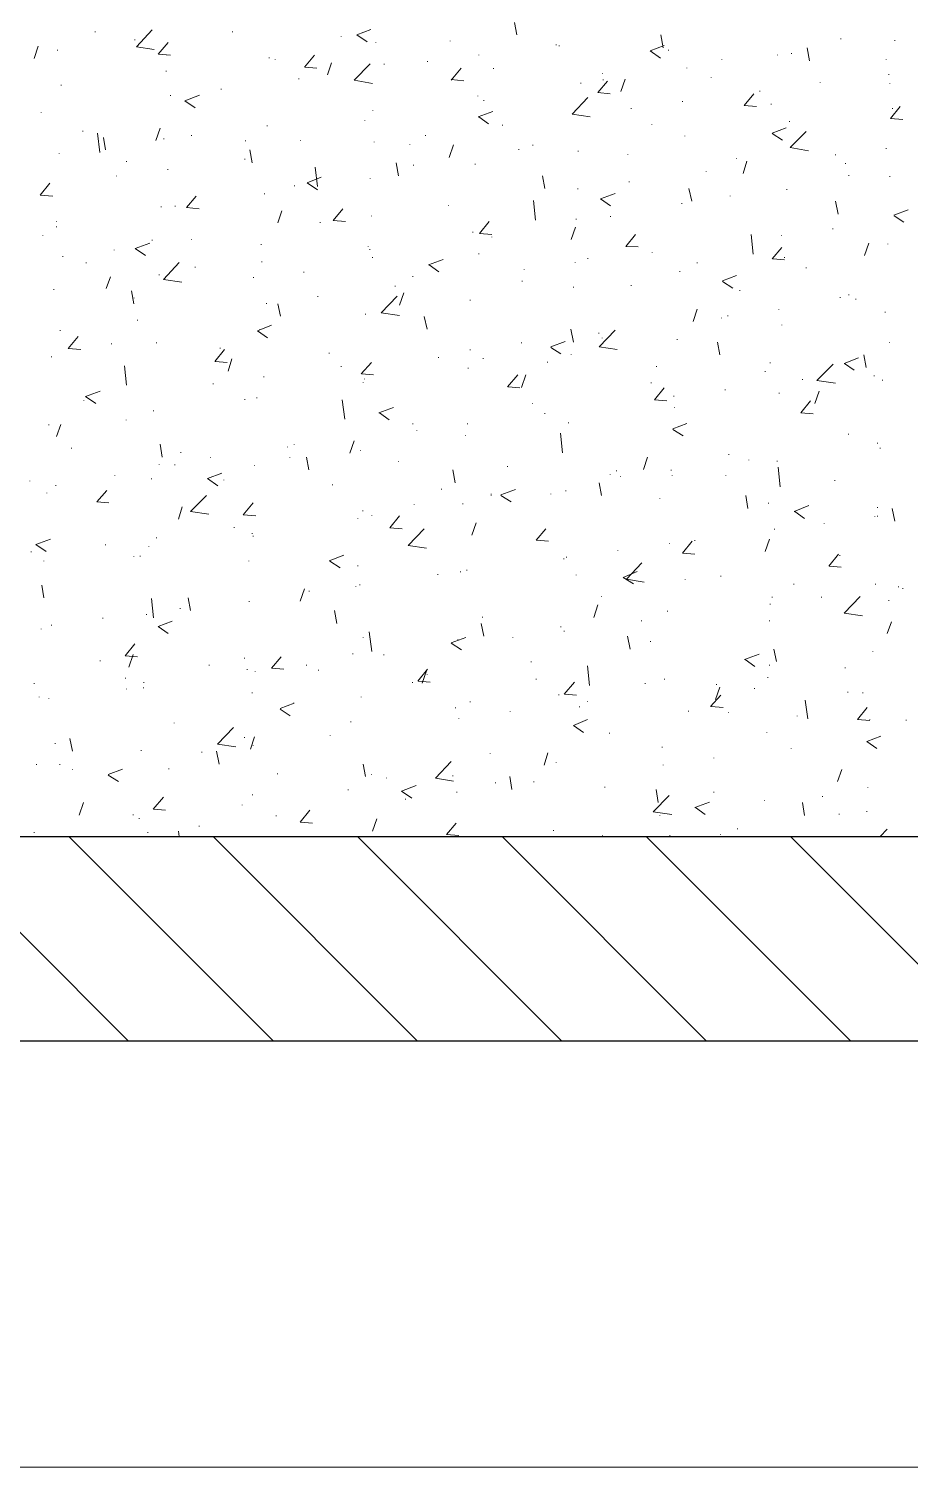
# Model space of a CAD drawing. Header units: millimetres. Extents: x 0.3 to 47.5, y 0.1 to 28.
# Drawn here: x 16.082 to 17.44, y 0.116 to 2.343 of the extents above; entities that cross this region are included whole.
import ezdxf

# ---------------------------------------------------------------- set-up
doc = ezdxf.new("R2010")
doc.units = ezdxf.units.MM
doc.layers.add('PDF _Geometria', color=7, linetype='Continuous')

msp = doc.modelspace()

# ---------------------------------------------------------------- linework, layer by layer
at = {"layer": 'PDF _Geometria', "lineweight": 25}
msp.add_lwpolyline([(0.2517, 27.9682), (47.4858, 27.9682), (47.485, 0.1366), (0.2517, 0.1157)], close=True, dxfattribs=at)
at = {"layer": 'PDF _Geometria', "lineweight": 9}
for points in [[(16.185, 2.3382), (16.185, 2.3391)], [(16.2758, 2.3116), (16.2483, 2.3157), (16.2725, 2.3416)], [(16.3967, 2.3382), (16.3967, 2.3391)], [(16.6042, 2.3232), (16.5883, 2.3341), (16.61, 2.3424)], [(16.835, 2.3341), (16.8317, 2.3532)], [(16.2458, 2.3257), (16.2458, 2.3266)], [(16.2817, 2.3041), (16.2975, 2.3224)], [(16.5642, 2.3307), (16.5642, 2.3316)], [(16.6175, 2.3216), (16.6175, 2.3224)], [(16.7325, 2.3241), (16.7325, 2.3249)], [(16.8958, 2.3182), (16.8958, 2.3191)], [(16.9008, 2.3166), (16.9008, 2.3174)], [(17.0567, 2.2982), (17.0408, 2.3091), (17.0625, 2.3174)], [(17.0608, 2.3141), (17.0575, 2.3341)], [(17.335, 2.3274), (17.335, 2.3282)], [(17.4183, 2.3249), (17.4183, 2.3257)], [(16.0908, 2.2974), (16.0967, 2.3166)], [(16.1267, 2.3099), (16.1267, 2.3107)], [(16.2825, 2.3041), (16.3008, 2.3024)], [(16.295, 2.3024), (16.295, 2.3032)], [(16.4533, 2.2982), (16.4533, 2.2991)], [(16.4625, 2.2957), (16.4625, 2.2966)], [(16.5075, 2.2841), (16.5233, 2.3024)], [(16.7767, 2.3024), (16.7767, 2.3032)], [(17.0692, 2.3099), (17.0692, 2.3107)], [(17.1517, 2.2957), (17.1517, 2.2966)], [(17.2375, 2.3024), (17.2375, 2.3032)], [(17.2592, 2.3049), (17.2592, 2.3057)], [(17.2867, 2.2941), (17.2833, 2.3141)], [(17.405, 2.2957), (17.405, 2.2966)], [(16.2942, 2.2774), (16.2942, 2.2782)], [(16.5083, 2.2841), (16.5267, 2.2824)], [(16.5433, 2.2724), (16.5492, 2.2907)], [(16.6125, 2.2591), (16.5842, 2.2641), (16.6092, 2.2891)], [(16.6308, 2.2882), (16.6308, 2.2891)], [(16.6975, 2.2924), (16.6975, 2.2932)], [(16.7342, 2.2641), (16.7492, 2.2824)], [(16.7992, 2.2816), (16.7992, 2.2824)], [(16.9675, 2.2741), (16.9675, 2.2749)], [(17.0975, 2.2824), (17.0975, 2.2832)], [(17.4092, 2.2724), (17.4092, 2.2732)], [(16.1325, 2.2557), (16.1325, 2.2566)], [(16.3792, 2.2499), (16.3792, 2.2507)], [(16.4992, 2.2657), (16.4992, 2.2666)], [(16.7342, 2.2649), (16.7533, 2.2632)], [(16.9342, 2.2591), (16.9342, 2.2599)], [(16.9792, 2.2432), (16.96, 2.2449), (16.975, 2.2624)], [(16.9683, 2.2641), (16.9683, 2.2649)], [(16.9958, 2.2466), (17.0025, 2.2657)], [(17.135, 2.2674), (17.135, 2.2682)], [(17.3033, 2.2599), (17.3033, 2.2607)], [(17.4108, 2.2582), (17.4108, 2.2591)], [(16.3008, 2.2399), (16.3008, 2.2407)], [(16.3392, 2.2216), (16.3233, 2.2324), (16.3458, 2.2407)], [(16.775, 2.2391), (16.775, 2.2399)], [(16.7842, 2.2324), (16.7842, 2.2332)], [(16.9483, 2.2074), (16.9208, 2.2116), (16.945, 2.2374)], [(17.0908, 2.2307), (17.0908, 2.2316)], [(17.205, 2.2232), (17.1858, 2.2249), (17.2008, 2.2432)], [(17.21, 2.2466), (17.21, 2.2474)], [(16.1017, 2.2141), (16.1017, 2.2149)], [(16.6133, 2.2166), (16.6133, 2.2174)], [(16.7758, 2.2074), (16.7983, 2.2157)], [(16.7767, 2.2074), (16.7917, 2.1966)], [(17.0117, 2.2199), (17.0117, 2.2207)], [(17.2275, 2.2266), (17.2275, 2.2274)], [(17.4308, 2.2032), (17.4117, 2.2049), (17.4267, 2.2232)], [(17.415, 2.2199), (17.415, 2.2207)], [(16.1658, 2.1849), (16.1658, 2.1857)], [(16.2783, 2.1707), (16.285, 2.1899)], [(16.45, 2.1932), (16.45, 2.1941)], [(16.6008, 2.2016), (16.6008, 2.2024)], [(16.8133, 2.1941), (16.8133, 2.1949)], [(17.0433, 2.1949), (17.0433, 2.1957)], [(17.2292, 2.1824), (17.2508, 2.1907)], [(17.2558, 2.1999), (17.2558, 2.2007)], [(17.285, 2.1549), (17.2567, 2.1599), (17.2817, 2.1849)], [(16.1917, 2.1524), (16.1883, 2.1824)], [(16.2008, 2.1566), (16.1975, 2.1757)], [(16.2908, 2.1732), (16.2908, 2.1741)], [(16.3333, 2.1782), (16.3333, 2.1791)], [(16.4167, 2.1699), (16.4167, 2.1707)], [(16.5017, 2.1707), (16.5017, 2.1716)], [(16.615, 2.1682), (16.615, 2.1691)], [(16.67, 2.1641), (16.67, 2.1649)], [(16.6942, 2.1782), (16.6942, 2.1791)], [(16.7308, 2.1449), (16.7375, 2.1641)], [(16.86, 2.1632), (16.86, 2.1641)], [(17.0942, 2.1774), (17.0942, 2.1782)], [(17.2292, 2.1816), (17.245, 2.1716)], [(16.1292, 2.1507), (16.1292, 2.1516)], [(16.2333, 2.1382), (16.2333, 2.1391)], [(16.4158, 2.1416), (16.4158, 2.1424)], [(16.4267, 2.1366), (16.4233, 2.1566)], [(16.8383, 2.1566), (16.8383, 2.1574)], [(16.93, 2.1541), (16.93, 2.1549)], [(17.0067, 2.1491), (17.0067, 2.1499)], [(17.1742, 2.1424), (17.1742, 2.1432)], [(17.1842, 2.1199), (17.19, 2.1391)], [(17.3267, 2.1482), (17.3267, 2.1491)], [(17.405, 2.1582), (17.405, 2.1591)], [(16.2175, 2.1157), (16.2175, 2.1166)], [(16.2967, 2.1257), (16.2967, 2.1266)], [(16.5275, 2.0999), (16.5242, 2.1299)], [(16.6525, 2.1166), (16.6492, 2.1366)], [(16.6758, 2.1324), (16.6758, 2.1332)], [(16.7708, 2.1341), (16.7708, 2.1349)], [(16.8783, 2.0966), (16.875, 2.1166)], [(17.1275, 2.1224), (17.1275, 2.1232)], [(17.3425, 2.1349), (17.3425, 2.1357)], [(17.3475, 2.1166), (17.3475, 2.1174)], [(16.1192, 2.0849), (16.1, 2.0866), (16.115, 2.1049)], [(16.4925, 2.1007), (16.4925, 2.1016)], [(16.5275, 2.0949), (16.5117, 2.1057), (16.5333, 2.1141)], [(16.6092, 2.1116), (16.6092, 2.1124)], [(16.9292, 2.0957), (16.9292, 2.0966)], [(17.0083, 2.1066), (17.0083, 2.1074)], [(17.105, 2.0774), (17.1008, 2.0966)], [(17.2517, 2.0949), (17.2517, 2.0957)], [(17.4108, 2.1149), (17.4108, 2.1157)], [(16.345, 2.0657), (16.3258, 2.0674), (16.3408, 2.0849)], [(16.4458, 2.0882), (16.4458, 2.0891)], [(16.8642, 2.0482), (16.8608, 2.0782)], [(16.98, 2.0699), (16.9642, 2.0807), (16.9867, 2.0891)], [(17.09, 2.0732), (17.09, 2.0741)], [(17.1642, 2.0849), (17.1642, 2.0857)], [(17.3308, 2.0574), (17.3267, 2.0774)], [(16.2867, 2.0682), (16.2867, 2.0691)], [(16.3083, 2.0691), (16.3083, 2.0699)], [(16.4667, 2.0441), (16.4725, 2.0624)], [(16.5708, 2.0457), (16.5517, 2.0474), (16.5667, 2.0657)], [(16.6108, 2.0541), (16.6108, 2.0549)], [(16.73, 2.0699), (16.73, 2.0707)], [(16.9267, 2.0491), (16.9267, 2.0499)], [(16.98, 2.0532), (16.98, 2.0541)], [(17.4167, 2.0557), (17.4392, 2.0641)], [(17.4175, 2.0549), (17.4325, 2.0449)], [(16.125, 2.0457), (16.125, 2.0466)], [(16.125, 2.0374), (16.125, 2.0382)], [(16.5317, 2.0441), (16.5317, 2.0449)], [(16.7675, 2.0291), (16.7675, 2.0299)], [(16.7967, 2.0257), (16.7775, 2.0274), (16.7925, 2.0457)], [(16.9192, 2.0182), (16.9258, 2.0374)], [(17.3225, 2.0341), (17.3225, 2.0349)], [(16.1042, 2.0241), (16.1042, 2.0249)], [(16.2625, 1.9932), (16.2467, 2.0041), (16.2692, 2.0124)], [(16.2725, 2.0166), (16.2725, 2.0174)], [(16.3333, 2.0174), (16.3333, 2.0182)], [(16.4408, 2.0099), (16.4408, 2.0107)], [(16.6058, 2.0066), (16.6058, 2.0074)], [(16.7967, 2.0216), (16.7967, 2.0224)], [(17.0225, 2.0066), (17.0033, 2.0074), (17.0183, 2.0257)], [(17.2, 1.9957), (17.1967, 2.0257)], [(17.2292, 1.9882), (17.2442, 2.0057)], [(17.2433, 2.0241), (17.2433, 2.0249)], [(17.3717, 1.9932), (17.3783, 2.0124)], [(17.4075, 2.0107), (17.4075, 2.0116)], [(16.135, 1.9916), (16.135, 1.9924)], [(16.2142, 2.0016), (16.2142, 2.0024)], [(16.4417, 1.9832), (16.4417, 1.9841)], [(16.6083, 2.0024), (16.6083, 2.0032)], [(16.6125, 1.9899), (16.6125, 1.9907)], [(16.6992, 1.9791), (16.7217, 1.9874)], [(16.7767, 1.9957), (16.7767, 1.9966)], [(16.925, 1.9824), (16.925, 1.9832)], [(16.945, 1.9882), (16.945, 1.9891)], [(17.0442, 1.9974), (17.0442, 1.9982)], [(17.23, 1.9882), (17.2483, 1.9866)], [(17.2483, 1.9899), (17.2483, 1.9907)], [(16.1708, 1.9816), (16.1708, 1.9824)], [(16.2017, 1.9424), (16.2083, 1.9607)], [(16.2833, 1.9632), (16.2833, 1.9641)], [(16.3183, 1.9524), (16.29, 1.9566), (16.3142, 1.9824)], [(16.3392, 1.9749), (16.3392, 1.9757)], [(16.5067, 1.9674), (16.5067, 1.9682)], [(16.675, 1.9607), (16.675, 1.9616)], [(16.7, 1.9791), (16.715, 1.9682)], [(16.8467, 1.9716), (16.8467, 1.9724)], [(17.0867, 1.9682), (17.0867, 1.9691)], [(17.1133, 1.9816), (17.1133, 1.9824)], [(17.1525, 1.9541), (17.1742, 1.9624)], [(17.2817, 1.9741), (17.2817, 1.9749)], [(16.1208, 1.9407), (16.1208, 1.9416)], [(16.2442, 1.9191), (16.2408, 1.9391)], [(16.4292, 1.9591), (16.4292, 1.9599)], [(16.6475, 1.9457), (16.6475, 1.9466)], [(16.8433, 1.9532), (16.8433, 1.9541)], [(16.9225, 1.9441), (16.9225, 1.9449)], [(17.0117, 1.9466), (17.0117, 1.9474)], [(17.1525, 1.9532), (17.1683, 1.9432)], [(17.1792, 1.9391), (17.1792, 1.9399)], [(16.245, 1.9274), (16.245, 1.9282)], [(16.4492, 1.9191), (16.4492, 1.9199)], [(16.4708, 1.8999), (16.4667, 1.9191)], [(16.5283, 1.9299), (16.5283, 1.9307)], [(16.6542, 1.9007), (16.6258, 1.9049), (16.6508, 1.9307)], [(16.6542, 1.9166), (16.6608, 1.9357)], [(16.7633, 1.9241), (16.7633, 1.9249)], [(17.3342, 1.9282), (17.3342, 1.9291)], [(17.3475, 1.9324), (17.3475, 1.9332)], [(17.3583, 1.9257), (17.3583, 1.9266)], [(16.25, 1.8932), (16.25, 1.8941)], [(16.6017, 1.9024), (16.6017, 1.9032)], [(16.6967, 1.8799), (16.6925, 1.8991)], [(17.1075, 1.8916), (17.1133, 1.9107)], [(17.1508, 1.8966), (17.1508, 1.8974)], [(17.1608, 1.8999), (17.1608, 1.9007)], [(17.2392, 1.9099), (17.2392, 1.9107)], [(17.4033, 1.9057), (17.4033, 1.9066)], [(16.1308, 1.8774), (16.1308, 1.8782)], [(16.4508, 1.8666), (16.435, 1.8774), (16.4567, 1.8857)], [(16.4383, 1.8782), (16.4383, 1.8791)], [(16.9225, 1.8599), (16.9183, 1.8799)], [(16.9617, 1.8732), (16.9617, 1.8741)], [(16.99, 1.8482), (16.9625, 1.8524), (16.9867, 1.8782)], [(17.2442, 1.8857), (17.2442, 1.8866)], [(16.1625, 1.8482), (16.1433, 1.8499), (16.1583, 1.8682)], [(16.21, 1.8566), (16.21, 1.8574)], [(16.2792, 1.8582), (16.2792, 1.8591)], [(16.3775, 1.8499), (16.3775, 1.8507)], [(16.8425, 1.8582), (16.8425, 1.8591)], [(16.8875, 1.8524), (16.91, 1.8607)], [(16.8875, 1.8516), (16.9033, 1.8416)], [(16.9667, 1.8657), (16.9667, 1.8666)], [(17.0825, 1.8632), (17.0825, 1.8641)], [(17.1483, 1.8399), (17.145, 1.8599)], [(17.41, 1.8591), (17.41, 1.8599)], [(16.1175, 1.8366), (16.1175, 1.8374)], [(16.3692, 1.8299), (16.3842, 1.8482)], [(16.37, 1.8299), (16.3883, 1.8282)], [(16.39, 1.8149), (16.3958, 1.8341)], [(16.5458, 1.8424), (16.5458, 1.8432)], [(16.595, 1.8107), (16.6108, 1.8282)], [(16.7142, 1.8357), (16.7142, 1.8366)], [(16.7633, 1.8474), (16.7633, 1.8482)], [(16.7833, 1.8341), (16.7833, 1.8349)], [(16.8825, 1.8282), (16.8825, 1.8291)], [(16.9192, 1.8399), (16.9192, 1.8407)], [(17.2258, 1.8274), (17.2258, 1.8282)], [(17.34, 1.8266), (17.3625, 1.8357)], [(17.3408, 1.8266), (17.3558, 1.8166)], [(17.3742, 1.8207), (17.3708, 1.8399)], [(16.2333, 1.7932), (16.23, 1.8232)], [(16.445, 1.8057), (16.445, 1.8066)], [(16.5642, 1.8216), (16.5642, 1.8224)], [(16.5958, 1.8107), (16.6142, 1.8091)], [(16.76, 1.8191), (16.76, 1.8199)], [(16.8208, 1.7907), (16.8367, 1.8091)], [(16.8425, 1.7899), (16.8492, 1.8091)], [(17.0508, 1.8216), (17.0508, 1.8224)], [(17.2183, 1.8141), (17.2183, 1.8149)], [(17.3267, 1.7966), (17.2983, 1.8007), (17.3233, 1.8257)], [(17.3867, 1.8074), (17.3867, 1.8082)], [(16.1858, 1.7649), (16.17, 1.7757), (16.1925, 1.7841)], [(16.3667, 1.7949), (16.3667, 1.7957)], [(16.5983, 1.7974), (16.5983, 1.7982)], [(16.6, 1.8024), (16.6, 1.8032)], [(16.8217, 1.7907), (16.84, 1.7891)], [(17.0425, 1.7966), (17.0425, 1.7974)], [(17.0667, 1.7691), (17.0475, 1.7707), (17.0625, 1.7891)], [(17.1567, 1.7857), (17.1567, 1.7866)], [(17.2758, 1.8016), (17.2758, 1.8024)], [(17.295, 1.7649), (17.3017, 1.7841)], [(17.3992, 1.8007), (17.3992, 1.8016)], [(16.1675, 1.7691), (16.1675, 1.7699)], [(16.4158, 1.7707), (16.4158, 1.7716)], [(16.4342, 1.7732), (16.4342, 1.7741)], [(16.57, 1.7407), (16.5658, 1.7707)], [(16.8592, 1.7649), (16.8592, 1.7657)], [(17.0775, 1.7757), (17.0775, 1.7766)], [(17.24, 1.7807), (17.24, 1.7816)], [(17.2925, 1.7491), (17.2733, 1.7507), (17.2883, 1.7691)], [(16.2325, 1.7391), (16.2325, 1.7399)], [(16.275, 1.7532), (16.275, 1.7541)], [(16.6225, 1.7507), (16.645, 1.7591)], [(16.6233, 1.7507), (16.6383, 1.7399)], [(16.8783, 1.7491), (16.8783, 1.7499)], [(17.0783, 1.7582), (17.0783, 1.7591)], [(16.1133, 1.7316), (16.1133, 1.7324)], [(16.125, 1.7141), (16.1317, 1.7324)], [(16.675, 1.7332), (16.675, 1.7341)], [(16.6808, 1.7232), (16.6808, 1.7241)], [(16.7558, 1.7149), (16.7558, 1.7157)], [(16.7592, 1.7332), (16.7592, 1.7341)], [(16.9058, 1.6891), (16.9025, 1.7191)], [(16.915, 1.7349), (16.915, 1.7357)], [(17.0758, 1.7257), (17.0975, 1.7341)], [(17.0758, 1.7249), (17.0917, 1.7149)], [(17.3467, 1.7174), (17.3467, 1.7182)], [(16.1483, 1.6957), (16.1483, 1.6966)], [(16.2883, 1.6824), (16.285, 1.7024)], [(16.4817, 1.6974), (16.4817, 1.6982)], [(16.4917, 1.7016), (16.4917, 1.7024)], [(16.5775, 1.6882), (16.5842, 1.7074)], [(16.5942, 1.6924), (16.5942, 1.6932)], [(17.3917, 1.7032), (17.3917, 1.7041)], [(17.3958, 1.6957), (17.3958, 1.6966)], [(16.2833, 1.6707), (16.2833, 1.6716)], [(16.3075, 1.6699), (16.3075, 1.6707)], [(16.3167, 1.6891), (16.3167, 1.6899)], [(16.3625, 1.6816), (16.3625, 1.6824)], [(16.485, 1.6816), (16.485, 1.6824)], [(16.5142, 1.6624), (16.5108, 1.6824)], [(16.6525, 1.6749), (16.6525, 1.6757)], [(17.0308, 1.6632), (17.0367, 1.6824)], [(17.1625, 1.6857), (17.1625, 1.6866)], [(17.1933, 1.6774), (17.1933, 1.6782)], [(17.2367, 1.6757), (17.2367, 1.6766)], [(16.215, 1.6532), (16.215, 1.6541)], [(16.2717, 1.6482), (16.2717, 1.6491)], [(16.3742, 1.6382), (16.3583, 1.6491), (16.38, 1.6574)], [(16.4308, 1.6691), (16.4308, 1.6699)], [(16.74, 1.6424), (16.7367, 1.6624)], [(16.8208, 1.6674), (16.8208, 1.6682)], [(16.9792, 1.6549), (16.9792, 1.6557)], [(16.9892, 1.6607), (16.9892, 1.6616)], [(16.995, 1.6516), (16.995, 1.6524)], [(17.0733, 1.6616), (17.0733, 1.6624)], [(17.075, 1.6532), (17.075, 1.6541)], [(17.1575, 1.6532), (17.1575, 1.6541)], [(17.2417, 1.6366), (17.2383, 1.6666)], [(16.0842, 1.6449), (16.0842, 1.6457)], [(16.11, 1.6266), (16.11, 1.6274)], [(16.1242, 1.6382), (16.1242, 1.6391)], [(16.2058, 1.6116), (16.1875, 1.6132), (16.2025, 1.6307)], [(16.3833, 1.6466), (16.3833, 1.6474)], [(16.5508, 1.6391), (16.5508, 1.6399)], [(16.7192, 1.6324), (16.7192, 1.6332)], [(16.8108, 1.6241), (16.8333, 1.6324)], [(16.9108, 1.6299), (16.9108, 1.6307)], [(16.9658, 1.6232), (16.9625, 1.6424)], [(17.3258, 1.6457), (17.3258, 1.6466)], [(16.3133, 1.5866), (16.3192, 1.6057)], [(16.36, 1.5941), (16.3317, 1.5982), (16.3567, 1.6232)], [(16.4325, 1.5916), (16.4133, 1.5932), (16.4283, 1.6116)], [(16.6767, 1.6091), (16.6767, 1.6099)], [(16.7517, 1.6099), (16.7517, 1.6107)], [(16.7958, 1.6249), (16.7958, 1.6257)], [(16.7958, 1.6232), (16.7958, 1.6241)], [(16.8108, 1.6232), (16.8267, 1.6132)], [(16.8875, 1.6249), (16.8875, 1.6257)], [(17.0558, 1.6182), (17.0558, 1.6191)], [(17.1917, 1.6032), (17.1883, 1.6232)], [(17.2233, 1.6107), (17.2233, 1.6116)], [(17.2633, 1.5982), (17.2858, 1.6074)], [(17.3917, 1.6041), (17.3917, 1.6049)], [(16.59, 1.5874), (16.59, 1.5882)], [(16.5975, 1.5991), (16.5975, 1.5999)], [(16.6117, 1.5916), (16.6117, 1.5924)], [(16.6583, 1.5716), (16.6392, 1.5732), (16.6542, 1.5916)], [(17.2642, 1.5982), (17.2792, 1.5874)], [(17.3875, 1.5899), (17.3875, 1.5907)], [(17.3917, 1.5907), (17.3917, 1.5916)], [(17.4183, 1.5832), (17.4142, 1.6032)], [(16.3992, 1.5732), (16.3992, 1.5741)], [(16.4267, 1.5641), (16.4267, 1.5649)], [(16.4283, 1.5599), (16.4283, 1.5607)], [(16.6958, 1.5416), (16.6675, 1.5457), (16.6925, 1.5716)], [(16.7658, 1.5616), (16.7725, 1.5807)], [(16.8842, 1.5524), (16.865, 1.5541), (16.88, 1.5716)], [(17.2325, 1.5707), (17.2325, 1.5716)], [(17.3092, 1.5791), (17.3092, 1.5799)], [(16.1092, 1.5366), (16.0933, 1.5474), (16.1158, 1.5557)], [(16.2008, 1.5466), (16.2008, 1.5474)], [(16.2675, 1.5441), (16.2675, 1.5449)], [(16.2792, 1.5574), (16.2792, 1.5582)], [(16.9908, 1.5374), (16.9908, 1.5382)], [(17.0708, 1.5482), (17.0708, 1.5491)], [(17.11, 1.5324), (17.0908, 1.5341), (17.1058, 1.5524)], [(17.11, 1.5532), (17.11, 1.5541)], [(17.2183, 1.5366), (17.225, 1.5557)], [(16.0858, 1.5357), (16.0858, 1.5366)], [(16.1058, 1.5216), (16.1058, 1.5224)], [(16.2442, 1.5282), (16.2442, 1.5291)], [(16.2542, 1.5291), (16.2542, 1.5299)], [(16.4217, 1.5216), (16.4217, 1.5224)], [(16.5458, 1.5224), (16.5683, 1.5307)], [(16.5467, 1.5216), (16.5625, 1.5116)], [(16.59, 1.5141), (16.59, 1.5149)], [(16.9075, 1.5249), (16.9075, 1.5257)], [(16.9117, 1.5274), (16.9117, 1.5282)], [(17.0317, 1.4891), (17.0042, 1.4941), (17.0283, 1.5191)], [(17.3167, 1.5141), (17.3317, 1.5324)], [(17.3333, 1.5299), (17.3333, 1.5307)], [(16.7133, 1.5007), (16.7133, 1.5016)], [(16.7483, 1.5049), (16.7483, 1.5057)], [(16.7583, 1.5074), (16.7583, 1.5082)], [(16.9267, 1.4999), (16.9267, 1.5007)], [(17.015, 1.4866), (16.9992, 1.4966), (17.0208, 1.5057)], [(17.095, 1.4932), (17.095, 1.4941)], [(17.15, 1.4982), (17.15, 1.4991)], [(17.3175, 1.5141), (17.3358, 1.5124)], [(16.1058, 1.4649), (16.1025, 1.4849)], [(16.5008, 1.4599), (16.5075, 1.4791)], [(16.515, 1.4749), (16.515, 1.4757)], [(16.5867, 1.4824), (16.5867, 1.4832)], [(16.5933, 1.4849), (16.5933, 1.4857)], [(17.2625, 1.4857), (17.2625, 1.4866)], [(17.3883, 1.4857), (17.3883, 1.4866)], [(17.4242, 1.4816), (17.4242, 1.4824)], [(17.4308, 1.4791), (17.4308, 1.4799)], [(16.275, 1.4341), (16.2717, 1.4641)], [(16.3158, 1.4482), (16.3158, 1.4491)], [(16.3317, 1.4457), (16.3283, 1.4649)], [(16.4225, 1.4591), (16.4225, 1.4599)], [(16.9542, 1.4349), (16.96, 1.4541)], [(16.9658, 1.4666), (16.9658, 1.4674)], [(17.2258, 1.4549), (17.2258, 1.4557)], [(17.2292, 1.4657), (17.2292, 1.4666)], [(17.305, 1.4657), (17.305, 1.4666)], [(17.3683, 1.4374), (17.34, 1.4416), (17.365, 1.4674)], [(17.4092, 1.4607), (17.4092, 1.4616)], [(16.1967, 1.4332), (16.1967, 1.4341)], [(16.2642, 1.4391), (16.2642, 1.4399)], [(16.2975, 1.4099), (16.2817, 1.4207), (16.3033, 1.4291)], [(16.5575, 1.4257), (16.5542, 1.4457)], [(16.7842, 1.4057), (16.78, 1.4257)], [(16.7825, 1.4349), (16.7825, 1.4357)], [(17.0275, 1.4291), (17.0275, 1.4299)], [(17.0675, 1.4441), (17.0675, 1.4449)], [(17.225, 1.4291), (17.225, 1.4299)], [(17.4067, 1.4099), (17.4133, 1.4282)], [(16.1017, 1.4166), (16.1017, 1.4174)], [(16.1175, 1.4224), (16.1175, 1.4232)], [(16.5983, 1.4032), (16.5983, 1.4041)], [(16.6117, 1.3824), (16.6075, 1.4124)], [(16.7342, 1.3957), (16.7567, 1.4041)], [(16.8292, 1.4032), (16.8292, 1.4041)], [(16.9033, 1.4199), (16.9033, 1.4207)], [(16.9083, 1.4132), (16.9083, 1.4141)], [(17.01, 1.3857), (17.0058, 1.4057)], [(16.25, 1.3741), (16.2308, 1.3757), (16.2458, 1.3941)], [(16.7342, 1.3949), (16.75, 1.3849)], [(16.7442, 1.3999), (16.7442, 1.4007)], [(17.0417, 1.3974), (17.0417, 1.3982)], [(17.2358, 1.3666), (17.2317, 1.3857)], [(17.3842, 1.3816), (17.3842, 1.3824)], [(16.1925, 1.3674), (16.1925, 1.3682)], [(16.2367, 1.3582), (16.2433, 1.3774)], [(16.3608, 1.3607), (16.3608, 1.3616)], [(16.415, 1.3716), (16.415, 1.3724)], [(16.4758, 1.3549), (16.4567, 1.3566), (16.4717, 1.3741)], [(16.5108, 1.3607), (16.5108, 1.3616)], [(16.5825, 1.3782), (16.5825, 1.3791)], [(16.63, 1.3766), (16.63, 1.3774)], [(16.8575, 1.3657), (16.8575, 1.3666)], [(16.9475, 1.3299), (16.9442, 1.3599)], [(17.1867, 1.3699), (17.2092, 1.3782)], [(17.1875, 1.3699), (17.2025, 1.3591)], [(17.225, 1.3607), (17.225, 1.3616)], [(16.2317, 1.3407), (16.2317, 1.3416)], [(16.4192, 1.3541), (16.4192, 1.3549)], [(16.4317, 1.3507), (16.4317, 1.3516)], [(16.5292, 1.3532), (16.5292, 1.3541)], [(16.6825, 1.3366), (16.6975, 1.3549)], [(16.6833, 1.3366), (16.7017, 1.3349)], [(16.6892, 1.3332), (16.6958, 1.3524)], [(16.6967, 1.3466), (16.6967, 1.3474)], [(16.865, 1.3391), (16.865, 1.3399)], [(17.0633, 1.3391), (17.0633, 1.3399)], [(17.2225, 1.3416), (17.2225, 1.3424)], [(17.3417, 1.3566), (17.3417, 1.3574)], [(16.0908, 1.3324), (16.0908, 1.3332)], [(16.2333, 1.3241), (16.2333, 1.3249)], [(16.2592, 1.3257), (16.2592, 1.3266)], [(16.26, 1.3341), (16.26, 1.3349)], [(16.4267, 1.3182), (16.4267, 1.3191)], [(16.6742, 1.3341), (16.6742, 1.3349)], [(16.9, 1.3149), (16.9, 1.3157)], [(16.9083, 1.3166), (16.9242, 1.3349)], [(16.9092, 1.3166), (16.9275, 1.3149)], [(17.0333, 1.3324), (17.0333, 1.3332)], [(17.1342, 1.2974), (17.15, 1.3149)], [(17.1417, 1.3082), (17.1483, 1.3274)], [(17.1433, 1.3307), (17.1433, 1.3316)], [(17.2017, 1.3249), (17.2017, 1.3257)], [(17.3458, 1.3191), (17.3458, 1.3199)], [(17.3692, 1.3182), (17.3692, 1.3191)], [(16.0983, 1.3116), (16.0983, 1.3124)], [(16.1133, 1.3091), (16.1133, 1.3099)], [(16.47, 1.2941), (16.4917, 1.3024)], [(16.47, 1.2932), (16.4858, 1.2832)], [(16.4908, 1.3024), (16.4908, 1.3032)], [(16.595, 1.3116), (16.595, 1.3124)], [(16.7408, 1.2949), (16.7408, 1.2957)], [(16.7633, 1.3041), (16.7633, 1.3049)], [(16.9317, 1.2966), (16.9317, 1.2974)], [(16.9442, 1.3049), (16.9442, 1.3057)], [(17.135, 1.2974), (17.1533, 1.2957)], [(17.2842, 1.2782), (17.28, 1.3074)], [(17.38, 1.2757), (17.3608, 1.2774), (17.3758, 1.2957)], [(16.3067, 1.2716), (16.3067, 1.2724)], [(16.5792, 1.2732), (16.5792, 1.2741)], [(16.7458, 1.2782), (16.7458, 1.2791)], [(16.825, 1.2891), (16.825, 1.2899)], [(16.9383, 1.2574), (16.9225, 1.2682), (16.9442, 1.2774)], [(17.1, 1.2899), (17.1, 1.2907)], [(17.1617, 1.2874), (17.1617, 1.2882)], [(17.2675, 1.2824), (17.2675, 1.2832)], [(17.38, 1.2766), (17.38, 1.2774)], [(17.4358, 1.2757), (17.4358, 1.2766)], [(16.15, 1.2282), (16.1458, 1.2482)], [(16.4017, 1.2349), (16.3733, 1.2391), (16.3983, 1.2649)], [(16.415, 1.2491), (16.415, 1.2499)], [(16.4242, 1.2316), (16.4308, 1.2507)], [(16.5475, 1.2524), (16.5475, 1.2532)], [(16.9783, 1.2557), (16.9783, 1.2566)], [(17.2208, 1.2566), (17.2208, 1.2574)], [(17.3908, 1.2324), (17.375, 1.2432), (17.3967, 1.2516)], [(16.1233, 1.2399), (16.1233, 1.2407)], [(16.2558, 1.2291), (16.2558, 1.2299)], [(16.3492, 1.2266), (16.3492, 1.2274)], [(16.3758, 1.2082), (16.3717, 1.2282)], [(16.4283, 1.2366), (16.4283, 1.2374)], [(16.8775, 1.2066), (16.8833, 1.2257)], [(17.0592, 1.2341), (17.0592, 1.2349)], [(17.2583, 1.2324), (17.2583, 1.2332)], [(16.0942, 1.2074), (16.0942, 1.2082)], [(16.13, 1.2074), (16.13, 1.2082)], [(16.6017, 1.1891), (16.5983, 1.2082)], [(16.7375, 1.1824), (16.71, 1.1866), (16.7342, 1.2124)], [(16.7942, 1.2241), (16.7942, 1.2249)], [(16.8958, 1.2107), (16.8958, 1.2116)], [(17.0608, 1.2066), (17.0608, 1.2074)], [(17.1392, 1.2174), (17.1392, 1.2182)], [(16.15, 1.1999), (16.15, 1.2007)], [(16.205, 1.1924), (16.2267, 1.2007)], [(16.205, 1.1916), (16.2208, 1.1816)], [(16.2983, 1.2007), (16.2983, 1.2016)], [(16.4658, 1.1932), (16.4658, 1.1941)], [(16.6108, 1.1924), (16.6108, 1.1932)], [(16.6342, 1.1866), (16.6342, 1.1874)], [(16.7367, 1.1899), (16.7367, 1.1907)], [(16.8275, 1.1691), (16.8242, 1.1891)], [(16.8617, 1.1807), (16.8617, 1.1816)], [(17.33, 1.1816), (17.3367, 1.1999)], [(16.4275, 1.1607), (16.4275, 1.1616)], [(16.575, 1.1682), (16.575, 1.1691)], [(16.6733, 1.1557), (16.6575, 1.1666), (16.68, 1.1757)], [(16.7425, 1.1649), (16.7425, 1.1657)], [(16.8025, 1.1791), (16.8025, 1.1799)], [(16.9708, 1.1724), (16.9708, 1.1732)], [(17.0742, 1.1307), (17.0458, 1.1349), (17.07, 1.1599)], [(17.0533, 1.1491), (17.05, 1.1691)], [(17.1392, 1.1649), (17.1392, 1.1657)], [(17.3067, 1.1582), (17.3067, 1.1591)], [(17.3767, 1.1716), (17.3767, 1.1724)], [(16.16, 1.1299), (16.1667, 1.1491)], [(16.2742, 1.1391), (16.29, 1.1574)], [(16.275, 1.1391), (16.2933, 1.1374)], [(16.4117, 1.1449), (16.4117, 1.1457)], [(16.52, 1.1174), (16.5008, 1.1191), (16.5158, 1.1374)], [(16.6633, 1.1541), (16.6633, 1.1549)], [(17.11, 1.1416), (17.1325, 1.1499)], [(17.1108, 1.1416), (17.1258, 1.1307)], [(17.2175, 1.1516), (17.2175, 1.1524)], [(17.2792, 1.1291), (17.2758, 1.1491)], [(16.2433, 1.1299), (16.2433, 1.1307)], [(16.2525, 1.1241), (16.2525, 1.1249)], [(16.4642, 1.1282), (16.4642, 1.1291)], [(16.6125, 1.1049), (16.6192, 1.1241)], [(16.7458, 1.0982), (16.7267, 1.0999), (16.7417, 1.1174)], [(17.0558, 1.1291), (17.0558, 1.1299)], [(17.3325, 1.1307), (17.3325, 1.1316)], [(17.375, 1.1349), (17.375, 1.1357)], [(16.2358, 0.7816), (15.9208, 1.0966)], [(16.0908, 1.1024), (16.0908, 1.1032)], [(16.4592, 0.7816), (16.1442, 1.0966)], [(16.2658, 1.1024), (16.2658, 1.1032)], [(16.3142, 1.0966), (16.3133, 1.1049)], [(16.345, 1.1124), (16.345, 1.1132)], [(16.6817, 0.7816), (16.3667, 1.0966)], [(16.9042, 0.7816), (16.5892, 1.0966)], [(17.1275, 0.7816), (16.8125, 1.0966)], [(16.8917, 1.1057), (16.8917, 1.1066)], [(16.9667, 1.0966), (16.9675, 1.0982)], [(17.35, 0.7816), (17.035, 1.0966)], [(17.0708, 1.0966), (17.0717, 1.0982)], [(17.1492, 1.0991), (17.1492, 1.0999)], [(17.1758, 1.1082), (17.1758, 1.1091)], [(17.5725, 0.7816), (17.2575, 1.0966)], [(17.3958, 1.0966), (17.4067, 1.1082)]]:
    msp.add_lwpolyline(points, dxfattribs=at)
at = {"layer": 'PDF _Geometria', "lineweight": 25}
for points in [[(14.7325, 1.0966), (19.4575, 1.0966)], [(14.7325, 0.7816), (19.4575, 0.7816)]]:
    msp.add_lwpolyline(points, dxfattribs=at)

doc.saveas('drawing.dxf')
